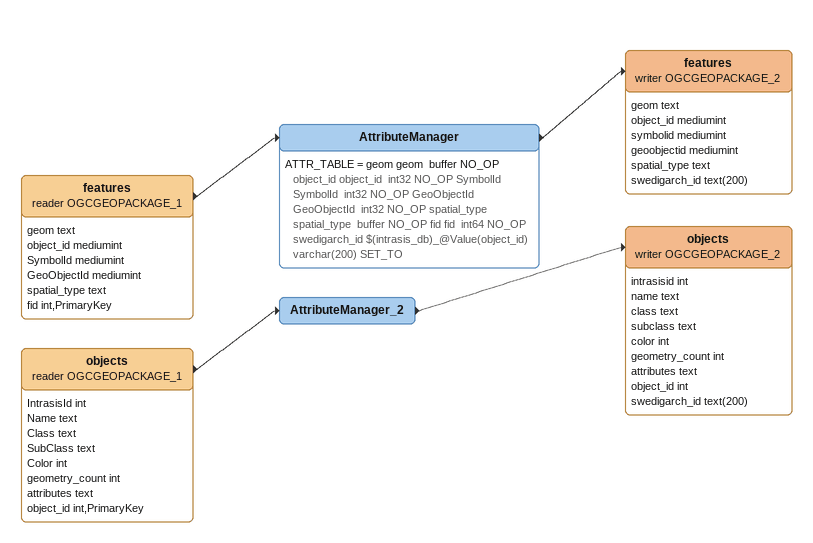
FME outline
features (reader OGCGEOPACKAGE_1)
    attributes: geom text, object_id mediumint, SymbolId mediumint, GeoObjectId mediumint, spatial_type text, fid int,PrimaryKey
    -> AttributeManager
AttributeManager
    ATTR_TABLE = geom geom  buffer NO_OP object_id object_id  int32 NO_OP SymbolId SymbolId  int32 NO_OP GeoObjectId GeoObjectId  int32 NO_OP spatial_type spatial_type  buffer NO_OP fid fid  int64 NO_OP  swedigarch_id $(intrasis_db)_@Value(object_id) varchar(200) SET_TO
    -> features (writer OGCGEOPACKAGE_2)
features (writer OGCGEOPACKAGE_2)
    attributes: geom text, object_id mediumint, symbolid mediumint, geoobjectid mediumint, spatial_type text, swedigarch_id text(200)
objects (reader OGCGEOPACKAGE_1)
    attributes: IntrasisId int, Name text, Class text, SubClass text, Color int, geometry_count int, attributes text, object_id int,PrimaryKey
    -> AttributeManager_2
AttributeManager_2
    -> objects (writer OGCGEOPACKAGE_2)
objects (writer OGCGEOPACKAGE_2)
    attributes: intrasisid int, name text, class text, subclass text, color int, geometry_count int, attributes text, object_id int, swedigarch_id text(200)
